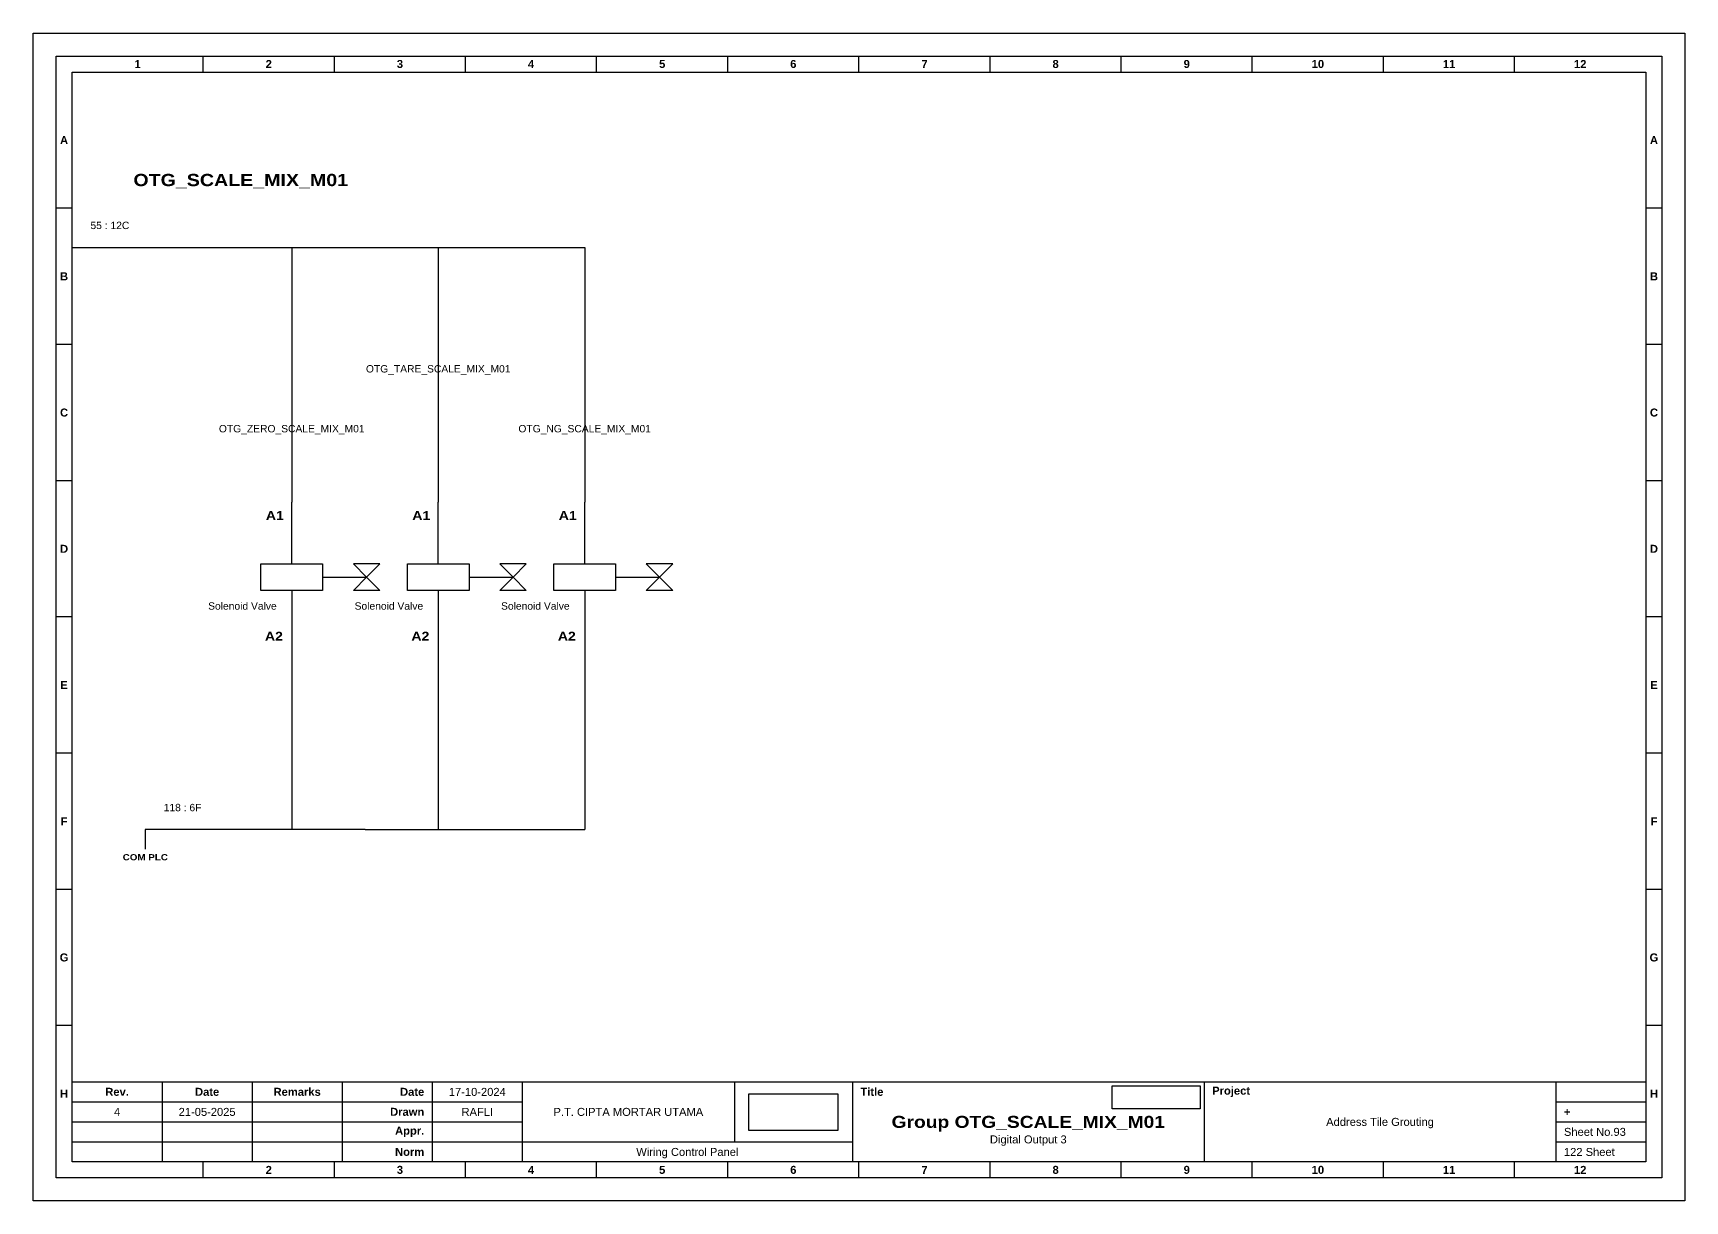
# Model space of a CAD drawing. Header units: centimetres. Extents: x 2030 to 3543, y 1923 to 3402.
# Drawn here: x 2651.1 to 2920.4, y 1926.9 to 2117.3 of the extents above; entities that cross this region are included whole.
import ezdxf
from ezdxf.enums import TextEntityAlignment as Align

# ---------------------------------------------------------------- set-up
doc = ezdxf.new("R2010")
doc.units = ezdxf.units.CM
doc.header["$MEASUREMENT"] = 0
doc.styles.add('Bold', font='ariblk.ttf', dxfattribs={"height": 25.4})
doc.styles.get("Standard").update_dxf_attribs({"font": 'arial.ttf'})
picture_1 = doc.add_image_def('image1.png', size_in_pixel=(2048, 847))
picture_2 = doc.add_image_def('image2.png', size_in_pixel=(2092, 542))

# ---------------------------------------------------------------- blocks, each defined once
blk = doc.blocks.new('KOP MU PROJECT')
at = {"color": 6, "ltscale": 50}
for p, q in [((27.74, 184.05), (27.74, 186.66)), ((49.13, 184.05), (49.13, 186.66)), ((70.51, 184.05), (70.51, 186.66)), ((91.89, 184.05), (91.89, 186.66)), ((113.27, 184.05), (113.27, 186.66)), ((134.66, 184.05), (134.66, 186.66)), ((156.04, 184.05), (156.04, 186.66)), ((177.42, 184.05), (177.42, 186.66)), ((198.8, 184.05), (198.8, 186.66)), ((220.19, 184.05), (220.19, 186.66)), ((241.57, 184.05), (241.57, 186.66)), ((6.36, 161.84), (3.75, 161.84)), ((265.59, 161.84), (262.98, 161.84)), ((6.36, 139.63), (3.75, 139.63)), ((265.59, 139.63), (262.98, 139.63)), ((6.36, 117.42), (3.75, 117.42)), ((265.59, 117.42), (262.98, 117.42)), ((6.36, 95.22), (3.75, 95.22)), ((265.59, 95.22), (262.98, 95.22)), ((6.36, 73.01), (3.75, 73.01)), ((265.59, 73.01), (262.98, 73.01)), ((6.36, 50.8), (3.75, 50.8)), ((265.59, 50.8), (262.98, 50.8)), ((6.36, 28.59), (3.75, 28.59)), ((265.59, 28.59), (262.98, 28.59)), ((27.74, 3.75), (27.74, 6.36)), ((49.13, 3.75), (49.13, 6.36)), ((70.51, 3.75), (70.51, 6.36)), ((91.89, 3.75), (91.89, 6.36)), ((113.27, 3.75), (113.27, 6.36)), ((134.66, 3.75), (134.66, 6.36)), ((156.04, 3.75), (156.04, 6.36)), ((177.42, 3.75), (177.42, 6.36)), ((198.8, 3.75), (198.8, 6.36)), ((220.19, 3.75), (220.19, 6.36)), ((241.57, 3.75), (241.57, 6.36))]:
    blk.add_line(p, q, dxfattribs=at)
at = {"ltscale": 50}
for p, q in [((6.36, 19.41), (262.98, 19.41)), ((21.04, 19.41), (21.04, 6.36)), ((35.72, 19.41), (35.72, 6.36)), ((50.41, 19.41), (50.41, 6.36)), ((65.09, 19.41), (65.09, 6.36)), ((79.77, 19.41), (79.77, 6.36)), ((114.35, 19.41), (114.35, 9.62)), ((133.6, 19.41), (133.6, 6.36)), ((190.95, 19.41), (190.95, 6.36)), ((248.3, 19.41), (248.3, 6.36)), ((6.36, 16.15), (79.77, 16.15)), ((248.3, 16.15), (262.98, 16.15)), ((6.36, 12.89), (79.77, 12.89)), ((248.3, 12.89), (262.98, 12.89)), ((6.36, 9.62), (133.6, 9.62)), ((248.3, 9.62), (262.98, 9.62))]:
    blk.add_line(p, q, dxfattribs=at)
at = {"color": 1, "ltscale": 50}
blk.add_lwpolyline([(269.34, 0), (0, 0), (0, 190.41), (269.34, 190.41)], close=True, dxfattribs=at)
at = {"color": 6, "ltscale": 50}
for points in [[(265.59, 3.75), (3.75, 3.75), (3.75, 186.66), (265.59, 186.66)], [(262.98, 6.36), (6.36, 6.36), (6.36, 184.05), (262.98, 184.05)]]:
    blk.add_lwpolyline(points, close=True, dxfattribs=at)
at = {"ltscale": 50, "char_height": 1.305, "attachment_point": 4}
for s, width, heights, insert in [('\\pxqc;{\\fArial|b1|i0|c0|p34;1}', 21.3825, [2.51], (6.36, 185.36)), ('\\pxqc;{\\fArial|b1|i0|c0|p34;2}', 21.3825, [2.51], (27.74, 185.36)), ('\\pxqc;{\\fArial|b1|i0|c0|p34;3}', 21.3825, [2.51], (49.13, 185.36)), ('\\pxqc;{\\fArial|b1|i0|c0|p34;4}', 21.3825, [2.51], (70.51, 185.36)), ('\\pxqc;{\\fArial|b1|i0|c0|p34;5}', 21.3825, [2.51], (91.89, 185.36)), ('\\pxqc;{\\fArial|b1|i0|c0|p34;6}', 21.3825, [2.51], (113.27, 185.36)), ('\\pxqc;{\\fArial|b1|i0|c0|p34;7}', 21.3825, [2.51], (134.66, 185.36)), ('\\pxqc;{\\fArial|b1|i0|c0|p34;8}', 21.3825, [2.51], (156.04, 185.36)), ('\\pxqc;{\\fArial|b1|i0|c0|p34;9}', 21.3825, [2.51], (177.42, 185.36)), ('\\pxqc;{\\fArial|b1|i0|c0|p34;10}', 21.3825, [2.51], (198.8, 185.36)), ('\\pxqc;{\\fArial|b1|i0|c0|p34;11}', 21.3825, [2.51], (220.19, 185.36)), ('\\pxqc;{\\fArial|b1|i0|c0|p34;12}', 21.3825, [2.51], (241.57, 185.36)), ('\\pxqc;{\\fArial|b1|i0|c0|p34;A}', 2.61, [2.51], (3.75, 172.95)), ('\\pxqc;{\\fArial|b1|i0|c0|p34;A}', 2.61, [2.51], (262.98, 172.95)), ('\\pxqc;{\\fArial|b1|i0|c0|p34;B}', 2.61, [2.51], (3.75, 150.74)), ('\\pxqc;{\\fArial|b1|i0|c0|p34;B}', 2.61, [2.51], (262.98, 150.74)), ('\\pxqc;{\\fArial|b1|i0|c0|p34;C}', 2.61, [2.51], (3.75, 128.53)), ('\\pxqc;{\\fArial|b1|i0|c0|p34;C}', 2.61, [2.51], (262.98, 128.53)), ('\\pxqc;{\\fArial|b1|i0|c0|p34;D}', 2.61, [2.51], (3.75, 106.32)), ('\\pxqc;{\\fArial|b1|i0|c0|p34;D}', 2.61, [2.51], (262.98, 106.32)), ('\\pxqc;{\\fArial|b1|i0|c0|p34;E}', 2.61, [2.51], (3.75, 84.11)), ('\\pxqc;{\\fArial|b1|i0|c0|p34;E}', 2.61, [2.51], (262.98, 84.11)), ('\\pxqc;{\\fArial|b1|i0|c0|p34;F}', 2.61, [2.51], (3.75, 61.9)), ('\\pxqc;{\\fArial|b1|i0|c0|p34;F}', 2.61, [2.51], (262.98, 61.9)), ('\\pxqc;{\\fArial|b1|i0|c0|p34;G}', 2.61, [2.51], (3.75, 39.69)), ('\\pxqc;{\\fArial|b1|i0|c0|p34;G}', 2.61, [2.51], (262.98, 39.69)), ('\\pxqc;{\\fArial|b1|i0|c0|p34;H}', 2.61, [2.51], (3.75, 17.47)), ('\\pxqc;{\\fArial|b1|i0|c0|p34;Rev.}', 14.6811, [2.88], (6.36, 17.78)), ('\\pxqc;{\\fArial|b1|i0|c0|p34;Date}', 14.6811, [2.88], (21.04, 17.78)), ('\\pxqc;{\\fArial|b1|i0|c0|p34;Remarks}', 14.6811, [2.88], (35.72, 17.78)), ('\\pxqr;{\\fArial|b1|i0|c0|p34;Date}', 13.3761, [2.88], (50.41, 17.78)), ('\\pxql;{\\fArial|b1|i0|c0|p34;Title}', 50.2419, [2.88], (134.9, 17.78)), ('\\pxql;{\\fArial|b1|i0|c0|p34;Project}', 50.2419, [2.88], (192.25, 17.78)), ('\\pxqc;{\\fArial|b1|i0|c0|p34;H}', 2.61, [2.51], (262.98, 17.47)), ('\\pxqr;{\\fArial|b1|i0|c0|p34;Drawn}', 13.3761, [2.88], (50.41, 14.52)), ('\\pxql;{\\fArial|b1|i0|c0|p34;+}', 14.6811, [2.88], (249.61, 14.52)), ('\\pxqr;{\\fArial|b1|i0|c0|p34;Appr.}', 13.3761, [2.88], (50.41, 11.26)), ('\\pxqr;{\\fArial|b1|i0|c0|p34;Norm}', 13.3761, [2.88], (50.41, 7.99)), ('\\pxqc;{\\fArial|b1|i0|c0|p34;2}', 21.3825, [2.51], (27.74, 5.06)), ('\\pxqc;{\\fArial|b1|i0|c0|p34;3}', 21.3825, [2.51], (49.13, 5.06)), ('\\pxqc;{\\fArial|b1|i0|c0|p34;4}', 21.3825, [2.51], (70.51, 5.06)), ('\\pxqc;{\\fArial|b1|i0|c0|p34;5}', 21.3825, [2.51], (91.89, 5.06)), ('\\pxqc;{\\fArial|b1|i0|c0|p34;6}', 21.3825, [2.51], (113.27, 5.06)), ('\\pxqc;{\\fArial|b1|i0|c0|p34;7}', 21.3825, [2.51], (134.66, 5.06)), ('\\pxqc;{\\fArial|b1|i0|c0|p34;8}', 21.3825, [2.51], (156.04, 5.06)), ('\\pxqc;{\\fArial|b1|i0|c0|p34;9}', 21.3825, [2.51], (177.42, 5.06)), ('\\pxqc;{\\fArial|b1|i0|c0|p34;10}', 21.3825, [2.51], (198.8, 5.06)), ('\\pxqc;{\\fArial|b1|i0|c0|p34;11}', 21.3825, [2.51], (220.19, 5.06)), ('\\pxqc;{\\fArial|b1|i0|c0|p34;12}', 21.3825, [2.51], (241.57, 5.06))]:
    blk.add_mtext_dynamic_manual_height_columns(s, width=width, gutter_width=0.0326, heights=heights, dxfattribs=dict(at, insert=insert))
at = {"ltscale": 50}
for tag, p in [('DATECREATED', (72.43, 17.78)), ('REV', (13.7, 14.52)), ('REVDATE', (28.38, 14.52)), ('REMARKS', (43.06, 14.52)), ('DRAWN', (72.43, 14.52)), ('COMPANY', (97.06, 14.52)), ('PROJECT', (219.62, 12.89)), ('APPR', (72.43, 11.26)), ('NORM', (72.43, 7.99)), ('DRAWINGCATEGORY', (106.68, 7.99)), ('DESCRIPTION', (162.27, 10.03))]:
    blk.add_attdef(tag, text='', height=1.3, dxfattribs=at).set_placement(p, align=Align.MIDDLE_CENTER)
at = {"ltscale": 50, "style": 'Bold'}
blk.add_attdef('TITLE', text='', height=1.96, dxfattribs=at).set_placement((162.27, 12.89), align=Align.MIDDLE_CENTER)
at = {"ltscale": 50}
for tag, p in [('SHEETNUMBER', (249.61, 11.26)), ('TOTALSHEET', (249.61, 7.99))]:
    blk.add_attdef(tag, text='', height=1.3, dxfattribs=at).set_placement(p, align=Align.MIDDLE_LEFT)
image = blk.add_image(picture_1, insert=(116.72, 11.48), size_in_units=(14.5, 6), dxfattribs=at)
image.dxf.flags = 15
image = blk.add_image(picture_2, insert=(175.94, 15.04), size_in_units=(14.36, 3.72), dxfattribs=at)
image.dxf.flags = 15

msp = doc.modelspace()

# ---------------------------------------------------------------- linework, layer by layer
at = {"color": 146, "ltscale": 50, "true_color": 0x105689}
for p, q in [((2657.42, 2082.38), (2681.3, 2082.38)), ((2681.3, 2082.38), (2705.18, 2082.38)), ((2693.24, 2082.38), (2693.24, 2040.84)), ((2705.18, 2082.38), (2729.06, 2082.38)), ((2717.12, 2082.38), (2717.12, 2040.84)), ((2729.06, 2082.38), (2741, 2082.38)), ((2741, 2082.38), (2741, 2040.84)), ((2693.24, 2016.74), (2693.24, 1987.47)), ((2717.12, 2016.74), (2717.12, 1987.47)), ((2741, 2016.43), (2741, 1987.47)), ((2705.22, 1987.47), (2669.36, 1987.47)), ((2669.36, 1987.47), (2669.36, 1984.27)), ((2705.22, 1987.47), (2741, 1987.47)), ((2741, 1987.47), (2741, 1987.47))]:
    msp.add_line(p, q, dxfattribs=at)
at = {"ltscale": 50}
for p, q in [((2693.24, 2030.79), (2693.24, 2040.84)), ((2717.12, 2030.79), (2717.12, 2040.84)), ((2741, 2030.79), (2741, 2040.84)), ((2698.26, 2028.63), (2705.44, 2028.63)), ((2722.14, 2028.63), (2729.32, 2028.63)), ((2746.02, 2028.63), (2753.2, 2028.63)), ((2693.24, 2026.48), (2693.24, 2016.43)), ((2717.12, 2026.48), (2717.12, 2016.43)), ((2741, 2026.48), (2741, 2016.43))]:
    msp.add_line(p, q, dxfattribs=at)
for points in [[(2688.21, 2030.79), (2698.26, 2030.79), (2698.26, 2026.48), (2688.21, 2026.48)], [(2705.44, 2028.63), (2707.6, 2030.79), (2703.29, 2030.79)], [(2705.44, 2028.63), (2707.6, 2026.48), (2703.29, 2026.48)], [(2712.09, 2030.79), (2722.14, 2030.79), (2722.14, 2026.48), (2712.09, 2026.48)], [(2729.32, 2028.63), (2731.48, 2030.79), (2727.17, 2030.79)], [(2729.32, 2028.63), (2731.48, 2026.48), (2727.17, 2026.48)], [(2735.97, 2030.79), (2746.02, 2030.79), (2746.02, 2026.48), (2735.97, 2026.48)], [(2753.2, 2028.63), (2755.36, 2030.79), (2751.05, 2030.79)], [(2753.2, 2028.63), (2755.36, 2026.48), (2751.05, 2026.48)]]:
    msp.add_lwpolyline(points, close=True, dxfattribs=at)

# ---------------------------------------------------------------- block references
msp.add_blockref('KOP MU PROJECT', (2651.06, 1926.93)).add_auto_attribs({'DESCRIPTION': 'Digital Output 3', 'TITLE': 'Group OTG_SCALE_MIX_M01', 'PROJECT': 'Address Tile Grouting', 'COMPANY': 'P.T. CIPTA MORTAR UTAMA', 'DRAWINGCATEGORY': 'Wiring Control Panel', 'DRAWN': 'RAFLI', 'DATECREATED': '17-10-2024', 'REVDATE': '21-05-2025', 'REV': '4', 'SHEETNUMBER': 'Sheet No.93', 'TOTALSHEET': '122 Sheet'})

# ---------------------------------------------------------------- texts
at = {"ltscale": 500, "style": 'Bold'}
msp.add_text('OTG_SCALE_MIX_M01', height=2, dxfattribs=at).set_placement((2667.42, 2092.38))
at = {"ltscale": 500}
for s, p in [('55 : 12C', (2660.42, 2086.58)), ('118 : 6F', (2672.36, 1991.67))]:
    msp.add_text(s, height=1.2, dxfattribs=at).set_placement(p, align=Align.TOP_LEFT)
at = {"ltscale": 50}
for s, p in [('OTG_TARE_SCALE_MIX_M01', (2717.12, 2062.6)), ('OTG_ZERO_SCALE_MIX_M01', (2693.24, 2052.84)), ('OTG_NG_SCALE_MIX_M01', (2741, 2052.84))]:
    msp.add_text(s, height=1.2, dxfattribs=at).set_placement(p, align=Align.MIDDLE_CENTER)
at = {"ltscale": 500, "style": 'Bold'}
for p in [(2691.95, 2039.4), (2715.83, 2039.4), (2739.71, 2039.4)]:
    msp.add_text('A1', height=1.436, dxfattribs=at).set_placement(p, align=Align.TOP_RIGHT)
at = {"ltscale": 50}
for p in [(2690.79, 2022.97), (2714.67, 2022.97), (2738.55, 2022.97)]:
    msp.add_text('Solenoid Valve', height=1.2, dxfattribs=at).set_placement(p, align=Align.BOTTOM_RIGHT)
at = {"ltscale": 500, "style": 'Bold'}
for p in [(2691.8, 2017.86), (2715.68, 2017.86), (2739.56, 2017.86)]:
    msp.add_text('A2', height=1.436, dxfattribs=at).set_placement(p, align=Align.BOTTOM_RIGHT)
at = {"ltscale": 50, "style": 'Bold'}
msp.add_text('COM PLC', height=1, dxfattribs=at).set_placement((2669.36, 1983.47), align=Align.TOP_CENTER)

doc.saveas('drawing.dxf')
